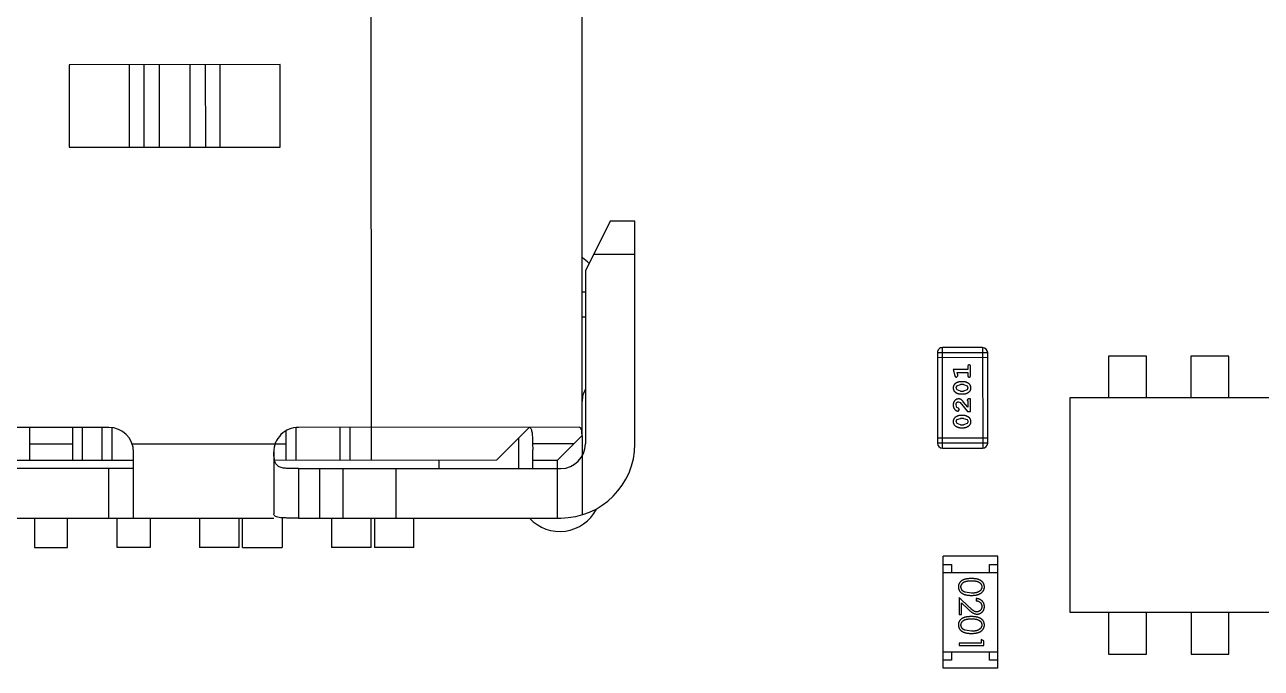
# Model space of a CAD drawing. Header units: inches. Extents: x -29 to 164, y -51 to 83.
# Drawn here: x 33.96 to 41.46, y 35.04 to 38.94 of the extents above; entities that cross this region are included whole.
import ezdxf

# ---------------------------------------------------------------- set-up
doc = ezdxf.new("R2010")
doc.units = ezdxf.units.IN
doc.header["$LTSCALE"] = 1.21
doc.header["$MEASUREMENT"] = 0
doc.layers.get('0').update_dxf_attribs({"linetype": 'CONTINUOUS'})

msp = doc.modelspace()

# ---------------------------------------------------------------- linework, layer by layer
at = {"color": 7, "linetype": 'Continuous'}
for p, q in [((36.0586, 43.4827), (36.0602, 36.3027)), ((37.3401, 36.453), (37.3386, 43.483)), ((35.5099, 38.7026), (34.2294, 38.7024)), ((34.2294, 38.7024), (34.2295, 38.2024)), ((34.5956, 38.2024), (34.5955, 38.7024)), ((34.6842, 38.2025), (34.6841, 38.7025)), ((34.7757, 38.7025), (34.7758, 38.2025)), ((34.9637, 38.2025), (34.9636, 38.7025)), ((35.0552, 38.7025), (35.0553, 38.2025)), ((35.1438, 38.7025), (35.1439, 38.2025)), ((35.51, 38.2026), (35.5099, 38.7026)), ((34.2295, 38.2024), (35.51, 38.2026)), ((37.5098, 37.753), (37.3599, 37.453)), ((37.6598, 37.7531), (37.5098, 37.753)), ((37.6601, 36.4031), (37.6598, 37.7531)), ((37.4099, 37.553), (37.6599, 37.5531)), ((37.3599, 37.453), (37.3601, 36.403)), ((37.3599, 37.323), (37.3399, 37.323)), ((37.34, 37.173), (37.36, 37.173)), ((39.5249, 36.3768), (39.5248, 36.9864)), ((39.7686, 36.9864), (39.5248, 36.9864)), ((39.7686, 36.9864), (39.7688, 36.3768)), ((39.4943, 36.9559), (39.4944, 36.4072)), ((39.4943, 36.9559), (39.7991, 36.9559)), ((39.7991, 36.9255), (39.4943, 36.9254)), ((39.7992, 36.4073), (39.7991, 36.9559)), ((40.532, 36.9338), (40.5321, 36.6817)), ((40.7614, 36.9338), (40.532, 36.9338)), ((40.7615, 36.6818), (40.7614, 36.9338)), ((41.032, 36.9339), (41.032, 36.6818)), ((41.2614, 36.9339), (41.032, 36.9339)), ((41.2614, 36.6819), (41.2614, 36.9339)), ((39.5901, 36.8531), (39.6, 36.8165)), ((39.6782, 36.8531), (39.5901, 36.8531)), ((39.6092, 36.8074), (39.6184, 36.8153)), ((39.6174, 36.8207), (39.6133, 36.8358)), ((39.6133, 36.8358), (39.6782, 36.8358)), ((39.6184, 36.8153), (39.6174, 36.8207)), ((39.6782, 36.8704), (39.6782, 36.8531)), ((39.6782, 36.8358), (39.6782, 36.8185)), ((39.6955, 36.8185), (39.6955, 36.8704)), ((39.6074, 36.7421), (39.6127, 36.7543)), ((39.6133, 36.7297), (39.6074, 36.7421)), ((39.6127, 36.7543), (39.635, 36.7618)), ((39.6525, 36.7791), (39.6348, 36.7791)), ((39.6522, 36.7618), (39.635, 36.7618)), ((39.6522, 36.7618), (39.674, 36.7546)), ((39.674, 36.7546), (39.6798, 36.7423)), ((39.6798, 36.7423), (39.6745, 36.7302)), ((39.635, 36.7225), (39.6133, 36.7297)), ((39.6348, 36.7052), (39.6525, 36.7052)), ((39.635, 36.7225), (39.6522, 36.7225)), ((39.6745, 36.7302), (39.6522, 36.7225)), ((39.6751, 36.6667), (39.6783, 36.6612)), ((39.6956, 36.6753), (39.6877, 36.6753)), ((39.6956, 36.5982), (39.6956, 36.6753)), ((41.9968, 36.682), (40.2968, 36.6817)), ((40.2968, 36.6817), (40.2971, 35.3817)), ((39.6129, 36.6236), (39.6075, 36.6385)), ((39.6214, 36.6187), (39.6129, 36.6236)), ((39.6195, 36.6014), (39.6279, 36.6102)), ((39.6279, 36.6102), (39.6214, 36.6187)), ((39.622, 36.658), (39.6317, 36.6532)), ((39.6317, 36.6532), (39.6767, 36.5982)), ((39.6783, 36.625), (39.6512, 36.6585)), ((39.6767, 36.5982), (39.6956, 36.5982)), ((39.6783, 36.6612), (39.6783, 36.625)), ((39.6075, 36.5376), (39.6128, 36.5497)), ((39.6133, 36.5252), (39.6075, 36.5376)), ((39.6128, 36.5497), (39.6351, 36.5573)), ((39.6351, 36.518), (39.6133, 36.5252)), ((39.6525, 36.5746), (39.6348, 36.5746)), ((39.6523, 36.5573), (39.6351, 36.5573)), ((39.6351, 36.518), (39.6523, 36.518)), ((39.6523, 36.5573), (39.6741, 36.5501)), ((39.6746, 36.5256), (39.6523, 36.518)), ((39.6741, 36.5501), (39.6799, 36.5378)), ((39.6799, 36.5378), (39.6746, 36.5256)), ((34.4701, 36.5024), (31.2701, 36.5017)), ((33.9902, 36.3023), (33.9901, 36.5023)), ((34.2501, 36.5024), (34.2502, 36.3024)), ((34.3102, 36.3024), (34.3101, 36.5024)), ((34.4302, 36.3024), (34.4301, 36.5024)), ((34.4902, 36.3024), (34.4901, 36.4993)), ((35.5452, 36.3026), (35.5451, 36.4809)), ((35.6052, 36.3026), (35.6051, 36.5003)), ((37.3244, 36.503), (35.6201, 36.5026)), ((35.8727, 36.3027), (35.8726, 36.5027)), ((35.9327, 36.3027), (35.9326, 36.5027)), ((36.8202, 36.3029), (37.0201, 36.5029)), ((37.1902, 36.303), (37.3384, 36.4513)), ((37.3401, 36.4513), (37.3402, 35.9722)), ((39.6348, 36.5007), (39.6526, 36.5007)), ((33.9901, 36.4023), (34.2501, 36.4024)), ((34.6116, 36.4024), (35.5451, 36.4026)), ((36.9551, 36.4379), (36.9551, 36.2529)), ((37.2901, 36.403), (37.0398, 36.4029)), ((37.0398, 36.4029), (37.0401, 36.3667)), ((37.0402, 36.2529), (37.0401, 36.3667)), ((39.7992, 36.4378), (39.4944, 36.4377)), ((39.7992, 36.4073), (39.4944, 36.4072)), ((39.5249, 36.3768), (39.7688, 36.3768)), ((34.6202, 36.3024), (31.1202, 36.3017)), ((34.6202, 35.9524), (34.6201, 36.3524)), ((35.4701, 36.3526), (35.4702, 35.9784)), ((36.8202, 36.3029), (35.476, 36.3026)), ((36.4702, 36.3028), (36.4702, 36.2528)), ((37.0402, 36.3029), (37.1902, 36.303)), ((37.1902, 35.953), (37.1902, 36.303)), ((34.6202, 36.2524), (31.1202, 36.2517)), ((34.4702, 35.9524), (34.4702, 36.2524)), ((35.6202, 36.2526), (37.2102, 36.253)), ((35.6202, 36.2526), (35.6202, 35.9526)), ((35.7486, 35.9527), (35.7486, 36.2527)), ((35.8891, 36.2527), (35.8892, 35.9527)), ((36.2099, 36.2528), (36.21, 35.9528)), ((30.2702, 35.9515), (35.4702, 35.9526)), ((34.0202, 35.9523), (34.0203, 35.7741)), ((34.2203, 35.7742), (34.2202, 35.9524)), ((34.5203, 35.7742), (34.5202, 35.9524)), ((34.7202, 35.9525), (34.7203, 35.7743)), ((35.0202, 35.9525), (35.0203, 35.7743)), ((35.2603, 35.7744), (35.2602, 35.9526)), ((35.2803, 35.7744), (35.2802, 35.9526)), ((35.5202, 35.9526), (35.5203, 35.7745)), ((35.6202, 35.9526), (37.2102, 35.953)), ((35.8202, 35.9527), (35.8203, 35.7745)), ((36.0603, 35.7746), (36.0602, 35.9527)), ((36.0802, 35.9527), (36.0803, 35.7746)), ((36.3203, 35.7746), (36.3202, 35.9528)), ((34.0203, 35.7741), (34.2203, 35.7742)), ((34.7203, 35.7743), (34.5203, 35.7742)), ((35.2603, 35.7744), (35.0203, 35.7743)), ((35.2803, 35.7744), (35.5203, 35.7745)), ((36.0603, 35.7746), (35.8203, 35.7745)), ((36.3203, 35.7746), (36.0803, 35.7746)), ((39.8601, 35.7217), (39.5301, 35.7216)), ((39.5302, 35.0416), (39.5301, 35.7216)), ((39.8602, 35.0417), (39.8601, 35.7217)), ((39.5301, 35.6716), (39.5801, 35.6716)), ((39.5301, 35.6216), (39.8601, 35.6217)), ((39.5801, 35.6716), (39.5801, 35.6216)), ((39.8101, 35.6217), (39.8101, 35.6717)), ((39.8101, 35.6717), (39.8601, 35.6717)), ((39.6254, 35.4702), (39.6254, 35.3683)), ((39.6875, 35.4121), (39.6254, 35.4702)), ((39.7004, 35.4972), (39.6627, 35.5028)), ((39.6408, 35.3683), (39.6408, 35.4381)), ((39.6408, 35.4381), (39.6809, 35.4006)), ((39.7293, 35.4645), (39.7293, 35.451)), ((39.6254, 35.3683), (39.6408, 35.3683)), ((40.2971, 35.3817), (41.9847, 35.382)), ((40.5324, 35.3817), (40.5324, 35.1274)), ((40.7618, 35.1275), (40.7618, 35.3818)), ((41.0324, 35.3818), (41.0324, 35.1275)), ((41.2618, 35.1276), (41.2618, 35.3819)), ((39.7005, 35.2664), (39.6628, 35.2721)), ((39.6255, 35.1933), (39.6255, 35.1798)), ((39.7601, 35.1933), (39.6255, 35.1933)), ((39.6255, 35.1798), (39.7755, 35.1799)), ((39.7601, 35.2164), (39.7601, 35.1933)), ((39.7755, 35.2076), (39.7601, 35.2164)), ((39.7755, 35.1799), (39.7755, 35.2076)), ((39.5302, 35.1416), (39.8602, 35.1417)), ((39.5802, 35.0916), (39.5302, 35.0916)), ((39.5802, 35.1416), (39.5802, 35.0916)), ((39.8102, 35.0917), (39.8102, 35.1417)), ((39.8602, 35.0917), (39.8102, 35.0917)), ((40.5324, 35.1274), (40.7618, 35.1275)), ((41.0324, 35.1275), (41.2618, 35.1276)), ((39.8602, 35.0417), (39.5302, 35.0416))]:
    msp.add_line(p, q, dxfattribs=at)
for centre, radius, start, end in [((37.2049, 37.3213), 0.25, 45.02226, 56.6055), ((39.5248, 36.9559), 0.0305, 90.01204, 180.01204), ((39.7687, 36.9559), 0.0305, 0.01204, 90.01204), ((37.4901, 36.6609), 0.15, 150.10792, 180.01204), ((34.4701, 36.3524), 0.15, 0.01204, 90.01204), ((35.6201, 36.3526), 0.15, 90.01204, 180.01204), ((37.2101, 36.403), 0.45, 270.01204, 0.01204), ((37.2101, 36.403), 0.15, 270.01204, 0.01204), ((39.5249, 36.4073), 0.0305, 180.01204, 270.01204), ((39.7688, 36.4073), 0.0305, 270.01204, 0.01204), ((37.2052, 36.1213), 0.25, 222.71236, 332.59285)]:
    msp.add_arc(centre, radius, start, end, dxfattribs=at)
for points, knots in [([(39.6, 36.8165), (39.6003, 36.8156), (39.6007, 36.8141), (39.6016, 36.812), (39.6025, 36.8104), (39.6035, 36.8092), (39.6047, 36.8084), (39.606, 36.8078), (39.6075, 36.8075), (39.6086, 36.8075), (39.6092, 36.8074)], [0, 0, 0, 0, 0.187321, 0.344927, 0.475328, 0.579604, 0.674244, 0.773631, 0.882025, 1, 1, 1, 1]), ([(39.6869, 36.8814), (39.6863, 36.8814), (39.6851, 36.8813), (39.6834, 36.8808), (39.6819, 36.88), (39.6806, 36.8788), (39.6795, 36.8772), (39.6787, 36.8753), (39.6783, 36.873), (39.6782, 36.8713), (39.6782, 36.8704)], [0, 0, 0, 0, 0.11517, 0.223509, 0.328254, 0.438012, 0.553651, 0.682263, 0.830856, 1, 1, 1, 1]), ([(39.6782, 36.8185), (39.6782, 36.8176), (39.6783, 36.8159), (39.6787, 36.8136), (39.6795, 36.8116), (39.6806, 36.81), (39.6819, 36.8089), (39.6834, 36.8081), (39.6851, 36.8076), (39.6863, 36.8075), (39.6869, 36.8075)], [0, 0, 0, 0, 0.169102, 0.317658, 0.446239, 0.563118, 0.671828, 0.776546, 0.884858, 1, 1, 1, 1]), ([(39.6955, 36.8704), (39.6955, 36.8713), (39.6955, 36.873), (39.695, 36.8753), (39.6943, 36.8773), (39.6932, 36.8788), (39.6919, 36.88), (39.6903, 36.8808), (39.6887, 36.8813), (39.6875, 36.8814), (39.6869, 36.8814)], [0, 0, 0, 0, 0.169012, 0.317488, 0.445429, 0.560977, 0.67065, 0.776666, 0.88492, 1, 1, 1, 1]), ([(39.6869, 36.8075), (39.6875, 36.8075), (39.6887, 36.8076), (39.6904, 36.8081), (39.6919, 36.8089), (39.6932, 36.81), (39.6943, 36.8116), (39.695, 36.8136), (39.6955, 36.8159), (39.6955, 36.8176), (39.6955, 36.8185)], [0, 0, 0, 0, 0.115051, 0.223278, 0.329269, 0.437893, 0.554681, 0.682591, 0.83103, 1, 1, 1, 1]), ([(39.6348, 36.7791), (39.6337, 36.7791), (39.6315, 36.7791), (39.6283, 36.7788), (39.6252, 36.7782), (39.6221, 36.7776), (39.6191, 36.7766), (39.616, 36.7755), (39.6131, 36.7742), (39.6102, 36.7727), (39.6075, 36.7711), (39.6049, 36.7695), (39.6026, 36.7678), (39.6005, 36.7662), (39.5986, 36.7645), (39.597, 36.7628), (39.5956, 36.761), (39.594, 36.7587), (39.5924, 36.7555), (39.5911, 36.7513), (39.5903, 36.7468), (39.5902, 36.7436), (39.5901, 36.742)], [0, 0, 0, 0, 0.049855, 0.099516, 0.148482, 0.19758, 0.246804, 0.296268, 0.346517, 0.397047, 0.446826, 0.49336, 0.537801, 0.579207, 0.617974, 0.654833, 0.689171, 0.722088, 0.786392, 0.853518, 0.924186, 1, 1, 1, 1]), ([(39.5901, 36.742), (39.5902, 36.7405), (39.5903, 36.7377), (39.591, 36.7337), (39.5921, 36.7298), (39.5937, 36.7262), (39.5957, 36.7229), (39.5983, 36.7199), (39.6012, 36.7171), (39.6046, 36.7146), (39.6082, 36.7124), (39.6119, 36.7105), (39.6156, 36.7089), (39.6194, 36.7075), (39.6232, 36.7065), (39.627, 36.7057), (39.6309, 36.7053), (39.6335, 36.7052), (39.6348, 36.7052)], [0, 0, 0, 0, 0.06692, 0.130834, 0.19258, 0.252759, 0.312631, 0.373411, 0.436359, 0.501894, 0.568244, 0.632472, 0.69556, 0.757163, 0.818592, 0.878885, 0.939235, 1, 1, 1, 1]), ([(39.6971, 36.7422), (39.6971, 36.7437), (39.697, 36.7465), (39.6963, 36.7506), (39.6952, 36.7544), (39.6936, 36.758), (39.6916, 36.7613), (39.689, 36.7644), (39.6861, 36.7672), (39.6827, 36.7696), (39.6791, 36.7718), (39.6754, 36.7738), (39.6717, 36.7754), (39.668, 36.7768), (39.6641, 36.7778), (39.6603, 36.7786), (39.6564, 36.779), (39.6538, 36.7791), (39.6525, 36.7791)], [0, 0, 0, 0, 0.067217, 0.131051, 0.19272, 0.252824, 0.312745, 0.373449, 0.436041, 0.501494, 0.567761, 0.632087, 0.695096, 0.757109, 0.817993, 0.878657, 0.939311, 1, 1, 1, 1]), ([(39.6525, 36.7052), (39.6536, 36.7052), (39.6557, 36.7053), (39.6589, 36.7056), (39.662, 36.706), (39.6651, 36.7067), (39.6682, 36.7076), (39.6711, 36.7088), (39.6741, 36.71), (39.677, 36.7115), (39.6797, 36.7131), (39.6823, 36.7147), (39.6846, 36.7163), (39.6867, 36.718), (39.6885, 36.7197), (39.6902, 36.7214), (39.6916, 36.7231), (39.6932, 36.7255), (39.6948, 36.7287), (39.6962, 36.7329), (39.697, 36.7374), (39.6971, 36.7406), (39.6971, 36.7422)], [0, 0, 0, 0, 0.049886, 0.09882, 0.148132, 0.19689, 0.246038, 0.295176, 0.345305, 0.395692, 0.445312, 0.491875, 0.535813, 0.577009, 0.616081, 0.652689, 0.687585, 0.720206, 0.785062, 0.85223, 0.923759, 1, 1, 1, 1]), ([(39.6229, 36.6753), (39.6218, 36.6753), (39.6196, 36.6752), (39.6164, 36.6747), (39.6133, 36.6739), (39.6103, 36.6728), (39.6074, 36.6713), (39.6047, 36.6695), (39.6021, 36.6674), (39.5997, 36.665), (39.5975, 36.6624), (39.5955, 36.6595), (39.5938, 36.6565), (39.5925, 36.6533), (39.5915, 36.6499), (39.5907, 36.6463), (39.5902, 36.6425), (39.5902, 36.6399), (39.5902, 36.6386)], [0, 0, 0, 0, 0.060981, 0.120256, 0.178148, 0.236115, 0.293993, 0.352864, 0.413358, 0.476056, 0.539296, 0.602396, 0.665116, 0.728325, 0.792919, 0.859317, 0.928302, 1, 1, 1, 1]), ([(39.6512, 36.6585), (39.6504, 36.6594), (39.649, 36.6611), (39.6467, 36.6635), (39.6446, 36.6656), (39.6426, 36.6675), (39.6408, 36.6691), (39.639, 36.6704), (39.6374, 36.6716), (39.6353, 36.6727), (39.6328, 36.6737), (39.6296, 36.6747), (39.6263, 36.6752), (39.6241, 36.6753), (39.6229, 36.6753)], [0, 0, 0, 0, 0.103002, 0.197728, 0.285279, 0.365235, 0.437224, 0.502446, 0.560545, 0.611446, 0.707576, 0.80349, 0.900532, 1, 1, 1, 1]), ([(39.6877, 36.6753), (39.6866, 36.6753), (39.6847, 36.6753), (39.6819, 36.6748), (39.6797, 36.6741), (39.678, 36.6731), (39.6767, 36.6718), (39.6758, 36.6702), (39.6752, 36.6685), (39.6751, 36.6673), (39.6751, 36.6667)], [0, 0, 0, 0, 0.1844, 0.34094, 0.473574, 0.586824, 0.690029, 0.789175, 0.890445, 1, 1, 1, 1]), ([(39.5902, 36.6386), (39.5902, 36.6369), (39.5903, 36.6336), (39.5912, 36.6286), (39.5926, 36.6239), (39.5946, 36.6194), (39.597, 36.6152), (39.5999, 36.6116), (39.6032, 36.6084), (39.6067, 36.6059), (39.6103, 36.604), (39.6136, 36.6025), (39.6167, 36.6016), (39.6186, 36.6014), (39.6195, 36.6014)], [0, 0, 0, 0, 0.098286, 0.193983, 0.289056, 0.384352, 0.477435, 0.566197, 0.652355, 0.737986, 0.818188, 0.887401, 0.94802, 1, 1, 1, 1]), ([(39.6075, 36.6385), (39.6075, 36.6399), (39.6076, 36.6426), (39.6085, 36.6464), (39.6098, 36.6498), (39.6117, 36.6527), (39.614, 36.655), (39.6165, 36.6567), (39.6192, 36.6578), (39.6211, 36.6579), (39.622, 36.658)], [0, 0, 0, 0, 0.156344, 0.299348, 0.4327, 0.561, 0.682299, 0.791883, 0.89611, 1, 1, 1, 1]), ([(39.6348, 36.5746), (39.6337, 36.5746), (39.6316, 36.5746), (39.6284, 36.5743), (39.6252, 36.5737), (39.6221, 36.5731), (39.6191, 36.5721), (39.6161, 36.571), (39.6131, 36.5697), (39.6102, 36.5682), (39.6075, 36.5666), (39.605, 36.565), (39.6026, 36.5633), (39.6005, 36.5617), (39.5987, 36.56), (39.597, 36.5583), (39.5956, 36.5565), (39.594, 36.5542), (39.5924, 36.551), (39.5911, 36.5468), (39.5903, 36.5423), (39.5902, 36.5391), (39.5902, 36.5375)], [0, 0, 0, 0, 0.049855, 0.099516, 0.148482, 0.19758, 0.246804, 0.296268, 0.346517, 0.397047, 0.446826, 0.49336, 0.537801, 0.579207, 0.617974, 0.654833, 0.689171, 0.722088, 0.786392, 0.853518, 0.924186, 1, 1, 1, 1]), ([(39.5902, 36.5375), (39.5902, 36.536), (39.5903, 36.5332), (39.591, 36.5291), (39.5921, 36.5253), (39.5937, 36.5217), (39.5958, 36.5184), (39.5983, 36.5154), (39.6013, 36.5126), (39.6047, 36.5101), (39.6082, 36.5079), (39.6119, 36.506), (39.6156, 36.5043), (39.6194, 36.503), (39.6232, 36.502), (39.627, 36.5012), (39.6309, 36.5008), (39.6335, 36.5007), (39.6348, 36.5007)], [0, 0, 0, 0, 0.06692, 0.130834, 0.19258, 0.252759, 0.312631, 0.373411, 0.436359, 0.501894, 0.568244, 0.632472, 0.69556, 0.757163, 0.818592, 0.878885, 0.939235, 1, 1, 1, 1]), ([(39.6972, 36.5377), (39.6971, 36.5392), (39.6971, 36.542), (39.6963, 36.5461), (39.6952, 36.5499), (39.6936, 36.5535), (39.6916, 36.5568), (39.6891, 36.5599), (39.6861, 36.5627), (39.6827, 36.5651), (39.6791, 36.5673), (39.6755, 36.5693), (39.6718, 36.5709), (39.668, 36.5723), (39.6642, 36.5733), (39.6603, 36.5741), (39.6565, 36.5745), (39.6538, 36.5746), (39.6525, 36.5746)], [0, 0, 0, 0, 0.067217, 0.131051, 0.19272, 0.252824, 0.312745, 0.373449, 0.436041, 0.501494, 0.567761, 0.632087, 0.695096, 0.757109, 0.817993, 0.878657, 0.939311, 1, 1, 1, 1]), ([(39.6526, 36.5007), (39.6536, 36.5007), (39.6558, 36.5007), (39.6589, 36.5011), (39.6621, 36.5015), (39.6652, 36.5022), (39.6682, 36.5031), (39.6712, 36.5042), (39.6742, 36.5055), (39.677, 36.507), (39.6798, 36.5086), (39.6823, 36.5102), (39.6846, 36.5118), (39.6867, 36.5135), (39.6886, 36.5152), (39.6903, 36.5169), (39.6917, 36.5186), (39.6933, 36.521), (39.6949, 36.5241), (39.6962, 36.5283), (39.697, 36.5329), (39.6971, 36.5361), (39.6972, 36.5377)], [0, 0, 0, 0, 0.049886, 0.09882, 0.148132, 0.19689, 0.246038, 0.295176, 0.345305, 0.395692, 0.445312, 0.491875, 0.535813, 0.577009, 0.616081, 0.652689, 0.687585, 0.720206, 0.785062, 0.85223, 0.923759, 1, 1, 1, 1]), ([(37.0195, 36.5029), (37.0213, 36.5029), (37.0253, 36.5013), (37.0295, 36.4954), (37.0327, 36.4867), (37.0353, 36.4751), (37.0372, 36.4607), (37.0391, 36.4363), (37.0395, 36.4168), (37.0398, 36.4029)], [0, 0, 0, 0, 0.049898, 0.113038, 0.199102, 0.310754, 0.447995, 0.609955, 1, 1, 1, 1]), ([(37.3244, 36.503), (37.3253, 36.503), (37.3275, 36.5023), (37.33, 36.4994), (37.3321, 36.4951), (37.3348, 36.4863), (37.337, 36.4715), (37.338, 36.4587), (37.3384, 36.4513)], [0, 0, 0, 0, 0.051434, 0.114616, 0.198862, 0.307857, 0.603691, 1, 1, 1, 1]), ([(35.6202, 36.2526), (35.6091, 36.2526), (35.5874, 36.2526), (35.5563, 36.253), (35.5282, 36.2552), (35.5039, 36.2614), (35.4852, 36.2757), (35.4752, 36.2976), (35.4713, 36.3237), (35.4706, 36.3426), (35.4704, 36.3526)], [0, 0, 0, 0, 0.152712, 0.297903, 0.428287, 0.53978, 0.63798, 0.740984, 0.861776, 1, 1, 1, 1]), ([(35.6202, 35.9526), (35.6104, 35.9526), (35.591, 35.9526), (35.563, 35.9527), (35.5371, 35.9532), (35.5146, 35.9545), (35.496, 35.957), (35.482, 35.9613), (35.4723, 35.9683), (35.4702, 35.9752), (35.4702, 35.9784)], [0, 0, 0, 0, 0.184568, 0.362245, 0.525436, 0.668087, 0.785345, 0.875124, 0.941747, 1, 1, 1, 1]), ([(39.7003, 35.5856), (39.698, 35.5856), (39.6933, 35.5856), (39.6865, 35.5853), (39.6802, 35.5848), (39.6743, 35.584), (39.6687, 35.5831), (39.6636, 35.5821), (39.6588, 35.5808), (39.6545, 35.5792), (39.6505, 35.5775), (39.6468, 35.5757), (39.6433, 35.5737), (39.6401, 35.5715), (39.6371, 35.5692), (39.6344, 35.5667), (39.632, 35.5641), (39.6298, 35.5613), (39.6279, 35.5583), (39.6262, 35.5553), (39.6247, 35.5522), (39.6236, 35.549), (39.6227, 35.5458), (39.622, 35.5424), (39.6216, 35.539), (39.6216, 35.5366), (39.6216, 35.5354)], [0, 0, 0, 0, 0.068113, 0.132564, 0.193427, 0.250218, 0.303569, 0.353576, 0.400235, 0.443586, 0.484619, 0.524292, 0.56238, 0.599049, 0.63494, 0.669782, 0.704009, 0.737842, 0.771098, 0.803896, 0.836415, 0.868639, 0.900715, 0.933378, 0.966213, 1, 1, 1, 1]), ([(39.6369, 35.535), (39.637, 35.5366), (39.6372, 35.54), (39.6385, 35.5448), (39.6406, 35.5496), (39.6429, 35.5533), (39.6452, 35.5562), (39.6472, 35.5582), (39.6493, 35.5601), (39.6516, 35.5619), (39.6541, 35.5635), (39.6569, 35.565), (39.6597, 35.5664), (39.6629, 35.5676), (39.6663, 35.5687), (39.67, 35.5696), (39.6742, 35.5704), (39.6787, 35.5711), (39.6836, 35.5715), (39.6889, 35.5719), (39.6945, 35.5721), (39.6984, 35.5721), (39.7004, 35.5722)], [0, 0, 0, 0, 0.060034, 0.120278, 0.182348, 0.247919, 0.281641, 0.315701, 0.350322, 0.385703, 0.421819, 0.459196, 0.497866, 0.538301, 0.58121, 0.628183, 0.679403, 0.734699, 0.794074, 0.858416, 0.927049, 1, 1, 1, 1]), ([(39.7793, 35.5355), (39.7792, 35.5367), (39.7792, 35.539), (39.7788, 35.5425), (39.7781, 35.5458), (39.7772, 35.5491), (39.776, 35.5523), (39.7746, 35.5554), (39.7728, 35.5585), (39.7709, 35.5614), (39.7687, 35.5642), (39.7662, 35.5669), (39.7635, 35.5694), (39.7606, 35.5717), (39.7573, 35.5738), (39.7539, 35.5759), (39.7502, 35.5777), (39.7462, 35.5794), (39.7419, 35.5808), (39.7372, 35.5821), (39.7321, 35.5832), (39.7266, 35.5841), (39.7206, 35.5848), (39.7142, 35.5853), (39.7074, 35.5856), (39.7027, 35.5856), (39.7003, 35.5856)], [0, 0, 0, 0, 0.033742, 0.066533, 0.099153, 0.13154, 0.164087, 0.196563, 0.229707, 0.263315, 0.297504, 0.331686, 0.366482, 0.4021, 0.438958, 0.476748, 0.515985, 0.556589, 0.599519, 0.645765, 0.695487, 0.748721, 0.805687, 0.866754, 0.931405, 1, 1, 1, 1]), ([(39.7004, 35.5722), (39.7024, 35.5721), (39.7063, 35.5721), (39.712, 35.5719), (39.7173, 35.5715), (39.7222, 35.571), (39.7267, 35.5704), (39.7308, 35.5696), (39.7346, 35.5687), (39.738, 35.5676), (39.7411, 35.5663), (39.744, 35.565), (39.7467, 35.5635), (39.7492, 35.5619), (39.7516, 35.5601), (39.7537, 35.5582), (39.7556, 35.5562), (39.7579, 35.5534), (39.7602, 35.5496), (39.7624, 35.5449), (39.7636, 35.54), (39.7638, 35.5367), (39.7639, 35.535)], [0, 0, 0, 0, 0.073302, 0.142286, 0.206253, 0.266017, 0.321612, 0.372532, 0.419497, 0.462398, 0.502825, 0.541489, 0.579034, 0.615143, 0.650298, 0.684912, 0.718701, 0.752189, 0.817245, 0.879117, 0.939613, 1, 1, 1, 1]), ([(39.6216, 35.5354), (39.6216, 35.5343), (39.6216, 35.5319), (39.6221, 35.5284), (39.6227, 35.5249), (39.6237, 35.5216), (39.6249, 35.5183), (39.6263, 35.5151), (39.6281, 35.512), (39.63, 35.509), (39.6323, 35.5061), (39.6348, 35.5034), (39.6376, 35.5008), (39.6407, 35.4984), (39.644, 35.4961), (39.6475, 35.4941), (39.6513, 35.4921), (39.6554, 35.4904), (39.6598, 35.4888), (39.6645, 35.4874), (39.6696, 35.4863), (39.6751, 35.4853), (39.6809, 35.4846), (39.6871, 35.4841), (39.6936, 35.4838), (39.6981, 35.4837), (39.7004, 35.4837)], [0, 0, 0, 0, 0.033824, 0.067298, 0.10028, 0.133019, 0.165736, 0.198792, 0.232372, 0.266409, 0.301016, 0.336196, 0.371972, 0.408574, 0.446394, 0.485225, 0.525372, 0.567224, 0.611081, 0.65775, 0.70702, 0.759235, 0.814484, 0.873227, 0.934937, 1, 1, 1, 1]), ([(39.6627, 35.5028), (39.6617, 35.5032), (39.6596, 35.504), (39.6567, 35.5053), (39.654, 35.5068), (39.6514, 35.5084), (39.6491, 35.5101), (39.647, 35.512), (39.6451, 35.514), (39.6428, 35.5168), (39.6405, 35.5205), (39.6385, 35.5252), (39.6372, 35.53), (39.637, 35.5333), (39.6369, 35.535)], [0, 0, 0, 0, 0.075949, 0.148549, 0.218996, 0.286119, 0.351826, 0.416074, 0.478265, 0.540325, 0.660405, 0.774606, 0.887187, 1, 1, 1, 1]), ([(39.7004, 35.4837), (39.7027, 35.4837), (39.7072, 35.4838), (39.7137, 35.4841), (39.7199, 35.4846), (39.7258, 35.4853), (39.7312, 35.4863), (39.7364, 35.4875), (39.7411, 35.4889), (39.7455, 35.4905), (39.7496, 35.4923), (39.7535, 35.4942), (39.757, 35.4963), (39.7603, 35.4986), (39.7633, 35.501), (39.7661, 35.5036), (39.7686, 35.5063), (39.7709, 35.5092), (39.7729, 35.5121), (39.7746, 35.5152), (39.776, 35.5184), (39.7772, 35.5216), (39.7781, 35.525), (39.7788, 35.5284), (39.7792, 35.5319), (39.7792, 35.5343), (39.7793, 35.5355)], [0, 0, 0, 0, 0.065278, 0.127205, 0.186168, 0.241675, 0.294115, 0.343609, 0.390387, 0.434463, 0.476646, 0.517002, 0.555936, 0.593716, 0.630057, 0.665601, 0.700745, 0.734917, 0.768681, 0.802087, 0.834849, 0.867433, 0.900138, 0.932806, 0.966212, 1, 1, 1, 1]), ([(39.7639, 35.535), (39.7638, 35.5334), (39.7636, 35.5301), (39.7624, 35.5253), (39.7602, 35.5206), (39.7579, 35.5168), (39.7556, 35.514), (39.7536, 35.5119), (39.7514, 35.51), (39.7489, 35.5082), (39.7462, 35.5065), (39.7432, 35.5049), (39.7401, 35.5035), (39.7366, 35.5021), (39.733, 35.501), (39.7291, 35.4999), (39.7249, 35.4991), (39.7205, 35.4984), (39.7158, 35.4979), (39.7109, 35.4974), (39.7057, 35.4972), (39.7022, 35.4972), (39.7004, 35.4972)], [0, 0, 0, 0, 0.059689, 0.119507, 0.181075, 0.246162, 0.279894, 0.314468, 0.350403, 0.387474, 0.426147, 0.466624, 0.508745, 0.553328, 0.600058, 0.649177, 0.700552, 0.754894, 0.811825, 0.871514, 0.934319, 1, 1, 1, 1]), ([(39.6809, 35.4006), (39.6824, 35.3991), (39.6854, 35.3964), (39.6897, 35.3924), (39.6939, 35.3889), (39.6978, 35.3857), (39.7014, 35.3828), (39.7048, 35.3804), (39.7079, 35.3782), (39.7117, 35.3759), (39.7165, 35.3736), (39.7224, 35.3717), (39.7285, 35.3705), (39.7326, 35.3703), (39.7347, 35.3702)], [0, 0, 0, 0, 0.09953, 0.192079, 0.277712, 0.357454, 0.429648, 0.495771, 0.555538, 0.608657, 0.707578, 0.804328, 0.901298, 1, 1, 1, 1]), ([(39.7335, 35.3837), (39.7319, 35.3838), (39.7286, 35.3839), (39.7238, 35.3849), (39.7192, 35.3866), (39.7154, 35.3886), (39.7123, 35.3906), (39.7096, 35.3925), (39.7067, 35.3949), (39.7034, 35.3975), (39.6998, 35.4006), (39.696, 35.4041), (39.6918, 35.4079), (39.689, 35.4106), (39.6875, 35.4121)], [0, 0, 0, 0, 0.088014, 0.174976, 0.2638, 0.355443, 0.406413, 0.465519, 0.533076, 0.609353, 0.693899, 0.787171, 0.889197, 1, 1, 1, 1]), ([(39.7793, 35.4156), (39.7792, 35.4172), (39.7792, 35.4205), (39.7785, 35.4254), (39.7774, 35.43), (39.7759, 35.4344), (39.7738, 35.4386), (39.7714, 35.4426), (39.7686, 35.4465), (39.7653, 35.45), (39.7616, 35.4533), (39.7577, 35.4562), (39.7536, 35.4586), (39.7492, 35.4606), (39.7446, 35.4622), (39.7397, 35.4634), (39.7346, 35.4642), (39.7311, 35.4644), (39.7293, 35.4645)], [0, 0, 0, 0, 0.06445, 0.126725, 0.187421, 0.247417, 0.306749, 0.366595, 0.427749, 0.490235, 0.553031, 0.614805, 0.676505, 0.738096, 0.801021, 0.864897, 0.931209, 1, 1, 1, 1]), ([(39.7293, 35.451), (39.7306, 35.4509), (39.7332, 35.4506), (39.737, 35.4499), (39.7405, 35.4489), (39.7439, 35.4477), (39.7469, 35.4462), (39.7498, 35.4445), (39.7525, 35.4425), (39.7548, 35.4402), (39.7569, 35.4377), (39.7588, 35.4351), (39.7604, 35.4323), (39.7617, 35.4294), (39.7627, 35.4263), (39.7634, 35.4231), (39.7638, 35.4197), (39.7639, 35.4174), (39.7639, 35.4162)], [0, 0, 0, 0, 0.073648, 0.143686, 0.210962, 0.275557, 0.338064, 0.399311, 0.4594, 0.51934, 0.579024, 0.637809, 0.695959, 0.754122, 0.813113, 0.873453, 0.935561, 1, 1, 1, 1]), ([(39.7639, 35.4162), (39.7639, 35.4151), (39.7638, 35.4129), (39.7634, 35.4097), (39.7627, 35.4066), (39.7617, 35.4036), (39.7604, 35.4008), (39.7589, 35.3981), (39.757, 35.3955), (39.755, 35.3931), (39.7527, 35.3909), (39.7502, 35.389), (39.7477, 35.3874), (39.7451, 35.386), (39.7423, 35.385), (39.7395, 35.3843), (39.7365, 35.3838), (39.7345, 35.3837), (39.7335, 35.3837)], [0, 0, 0, 0, 0.068027, 0.133505, 0.19695, 0.26027, 0.322741, 0.384982, 0.448465, 0.513424, 0.578224, 0.640011, 0.700094, 0.760067, 0.819012, 0.877878, 0.938035, 1, 1, 1, 1]), ([(39.7347, 35.3702), (39.7362, 35.3703), (39.7391, 35.3704), (39.7434, 35.3709), (39.7476, 35.372), (39.7516, 35.3733), (39.7554, 35.3751), (39.7591, 35.3773), (39.7627, 35.3798), (39.766, 35.3827), (39.7692, 35.3859), (39.7719, 35.3895), (39.7742, 35.3932), (39.7761, 35.3972), (39.7775, 35.4015), (39.7785, 35.406), (39.7792, 35.4107), (39.7792, 35.4139), (39.7793, 35.4156)], [0, 0, 0, 0, 0.06271, 0.123347, 0.183401, 0.242828, 0.302097, 0.36242, 0.423725, 0.487032, 0.550491, 0.612709, 0.674265, 0.73617, 0.799211, 0.863483, 0.930525, 1, 1, 1, 1]), ([(39.7004, 35.3548), (39.698, 35.3548), (39.6934, 35.3548), (39.6866, 35.3545), (39.6802, 35.354), (39.6743, 35.3533), (39.6688, 35.3524), (39.6636, 35.3513), (39.6589, 35.35), (39.6546, 35.3485), (39.6506, 35.3468), (39.6468, 35.3449), (39.6434, 35.3429), (39.6402, 35.3407), (39.6372, 35.3384), (39.6345, 35.336), (39.632, 35.3333), (39.6298, 35.3305), (39.6279, 35.3276), (39.6262, 35.3246), (39.6248, 35.3215), (39.6236, 35.3183), (39.6227, 35.315), (39.6221, 35.3116), (39.6217, 35.3082), (39.6216, 35.3059), (39.6216, 35.3047)], [0, 0, 0, 0, 0.068113, 0.132564, 0.193427, 0.250218, 0.303569, 0.353576, 0.400235, 0.443586, 0.484619, 0.524292, 0.56238, 0.599049, 0.63494, 0.669782, 0.704009, 0.737842, 0.771098, 0.803896, 0.836415, 0.868639, 0.900715, 0.933378, 0.966213, 1, 1, 1, 1]), ([(39.637, 35.3042), (39.6371, 35.3059), (39.6372, 35.3092), (39.6385, 35.3141), (39.6406, 35.3188), (39.643, 35.3226), (39.6453, 35.3254), (39.6472, 35.3275), (39.6494, 35.3294), (39.6517, 35.3311), (39.6542, 35.3328), (39.6569, 35.3342), (39.6598, 35.3356), (39.6629, 35.3368), (39.6663, 35.3379), (39.6701, 35.3389), (39.6742, 35.3396), (39.6787, 35.3403), (39.6836, 35.3408), (39.6889, 35.3411), (39.6946, 35.3414), (39.6984, 35.3414), (39.7004, 35.3414)], [0, 0, 0, 0, 0.060034, 0.120278, 0.182348, 0.247919, 0.281641, 0.315701, 0.350322, 0.385703, 0.421819, 0.459196, 0.497866, 0.538301, 0.58121, 0.628183, 0.679403, 0.734699, 0.794074, 0.858416, 0.927049, 1, 1, 1, 1]), ([(39.7793, 35.3047), (39.7793, 35.3059), (39.7792, 35.3082), (39.7788, 35.3117), (39.7782, 35.3151), (39.7772, 35.3183), (39.7761, 35.3216), (39.7746, 35.3247), (39.7729, 35.3277), (39.7709, 35.3307), (39.7687, 35.3335), (39.7663, 35.3361), (39.7636, 35.3386), (39.7606, 35.3409), (39.7574, 35.3431), (39.7539, 35.3451), (39.7502, 35.3469), (39.7463, 35.3486), (39.742, 35.3501), (39.7373, 35.3513), (39.7322, 35.3525), (39.7266, 35.3533), (39.7207, 35.354), (39.7143, 35.3545), (39.7075, 35.3548), (39.7028, 35.3548), (39.7004, 35.3548)], [0, 0, 0, 0, 0.033742, 0.066533, 0.099153, 0.13154, 0.164087, 0.196563, 0.229707, 0.263315, 0.297504, 0.331686, 0.366482, 0.4021, 0.438958, 0.476748, 0.515985, 0.556589, 0.599519, 0.645765, 0.695487, 0.748721, 0.805687, 0.866754, 0.931405, 1, 1, 1, 1]), ([(39.7004, 35.3414), (39.7025, 35.3414), (39.7064, 35.3414), (39.712, 35.3411), (39.7173, 35.3408), (39.7222, 35.3402), (39.7267, 35.3397), (39.7309, 35.3388), (39.7346, 35.3379), (39.7381, 35.3368), (39.7412, 35.3356), (39.7441, 35.3342), (39.7468, 35.3327), (39.7493, 35.3311), (39.7516, 35.3294), (39.7537, 35.3275), (39.7557, 35.3254), (39.7579, 35.3226), (39.7603, 35.3188), (39.7624, 35.3141), (39.7637, 35.3092), (39.7638, 35.3059), (39.7639, 35.3043)], [0, 0, 0, 0, 0.073302, 0.142286, 0.206253, 0.266017, 0.321612, 0.372532, 0.419497, 0.462398, 0.502825, 0.541489, 0.579034, 0.615143, 0.650298, 0.684912, 0.718701, 0.752189, 0.817245, 0.879117, 0.939613, 1, 1, 1, 1]), ([(39.6216, 35.3047), (39.6216, 35.3035), (39.6217, 35.3011), (39.6221, 35.2976), (39.6228, 35.2942), (39.6237, 35.2908), (39.6249, 35.2876), (39.6263, 35.2844), (39.6281, 35.2813), (39.6301, 35.2783), (39.6323, 35.2754), (39.6349, 35.2726), (39.6376, 35.27), (39.6407, 35.2676), (39.644, 35.2654), (39.6476, 35.2633), (39.6514, 35.2614), (39.6554, 35.2596), (39.6598, 35.258), (39.6646, 35.2567), (39.6697, 35.2555), (39.6751, 35.2545), (39.6809, 35.2538), (39.6871, 35.2533), (39.6936, 35.253), (39.6981, 35.2529), (39.7004, 35.2529)], [0, 0, 0, 0, 0.033824, 0.067298, 0.10028, 0.133019, 0.165736, 0.198792, 0.232372, 0.266409, 0.301016, 0.336196, 0.371972, 0.408574, 0.446394, 0.485225, 0.525372, 0.567224, 0.611081, 0.65775, 0.70702, 0.759235, 0.814484, 0.873227, 0.934937, 1, 1, 1, 1]), ([(39.6628, 35.2721), (39.6617, 35.2724), (39.6597, 35.2732), (39.6567, 35.2745), (39.654, 35.276), (39.6515, 35.2776), (39.6492, 35.2793), (39.647, 35.2812), (39.6451, 35.2832), (39.6429, 35.286), (39.6405, 35.2897), (39.6385, 35.2944), (39.6372, 35.2993), (39.6371, 35.3026), (39.637, 35.3042)], [0, 0, 0, 0, 0.075949, 0.148549, 0.218996, 0.286119, 0.351826, 0.416074, 0.478265, 0.540325, 0.660405, 0.774606, 0.887187, 1, 1, 1, 1]), ([(39.7004, 35.2529), (39.7027, 35.2529), (39.7072, 35.253), (39.7138, 35.2533), (39.72, 35.2538), (39.7258, 35.2546), (39.7313, 35.2555), (39.7364, 35.2567), (39.7412, 35.2581), (39.7456, 35.2597), (39.7497, 35.2615), (39.7535, 35.2634), (39.7571, 35.2656), (39.7604, 35.2678), (39.7634, 35.2702), (39.7662, 35.2728), (39.7687, 35.2755), (39.7709, 35.2784), (39.7729, 35.2814), (39.7746, 35.2844), (39.7761, 35.2876), (39.7772, 35.2909), (39.7782, 35.2942), (39.7788, 35.2976), (39.7792, 35.3011), (39.7793, 35.3035), (39.7793, 35.3047)], [0, 0, 0, 0, 0.065278, 0.127205, 0.186168, 0.241675, 0.294115, 0.343609, 0.390387, 0.434463, 0.476646, 0.517002, 0.555936, 0.593716, 0.630057, 0.665601, 0.700745, 0.734917, 0.768681, 0.802087, 0.834849, 0.867433, 0.900138, 0.932806, 0.966212, 1, 1, 1, 1]), ([(39.7639, 35.3043), (39.7638, 35.3026), (39.7637, 35.2993), (39.7624, 35.2945), (39.7603, 35.2898), (39.7579, 35.2861), (39.7557, 35.2832), (39.7536, 35.2812), (39.7514, 35.2792), (39.7489, 35.2774), (39.7462, 35.2757), (39.7433, 35.2742), (39.7401, 35.2727), (39.7367, 35.2714), (39.733, 35.2702), (39.7291, 35.2691), (39.7249, 35.2683), (39.7205, 35.2676), (39.7159, 35.2671), (39.711, 35.2666), (39.7058, 35.2665), (39.7023, 35.2664), (39.7005, 35.2664)], [0, 0, 0, 0, 0.059689, 0.119507, 0.181075, 0.246162, 0.279894, 0.314468, 0.350403, 0.387474, 0.426147, 0.466624, 0.508745, 0.553328, 0.600058, 0.649177, 0.700552, 0.754894, 0.811825, 0.871514, 0.934319, 1, 1, 1, 1])]:
    msp.add_open_spline(points, degree=3, knots=knots, dxfattribs=at)

doc.saveas('drawing.dxf')
